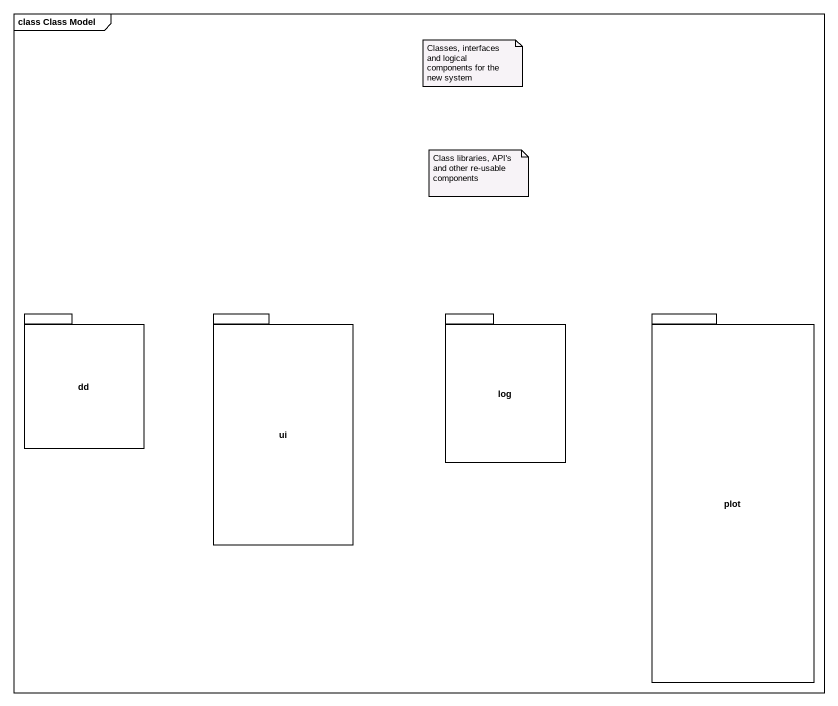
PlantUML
@startuml
mainframe class Class Model
package dd {
}
package ui {
}
package log {
}
package plot {
}
note as N1
  Classes, interfaces and logical components for the new system
end note
note as N2
  Class libraries, API's and other re-usable components
end note
@enduml
